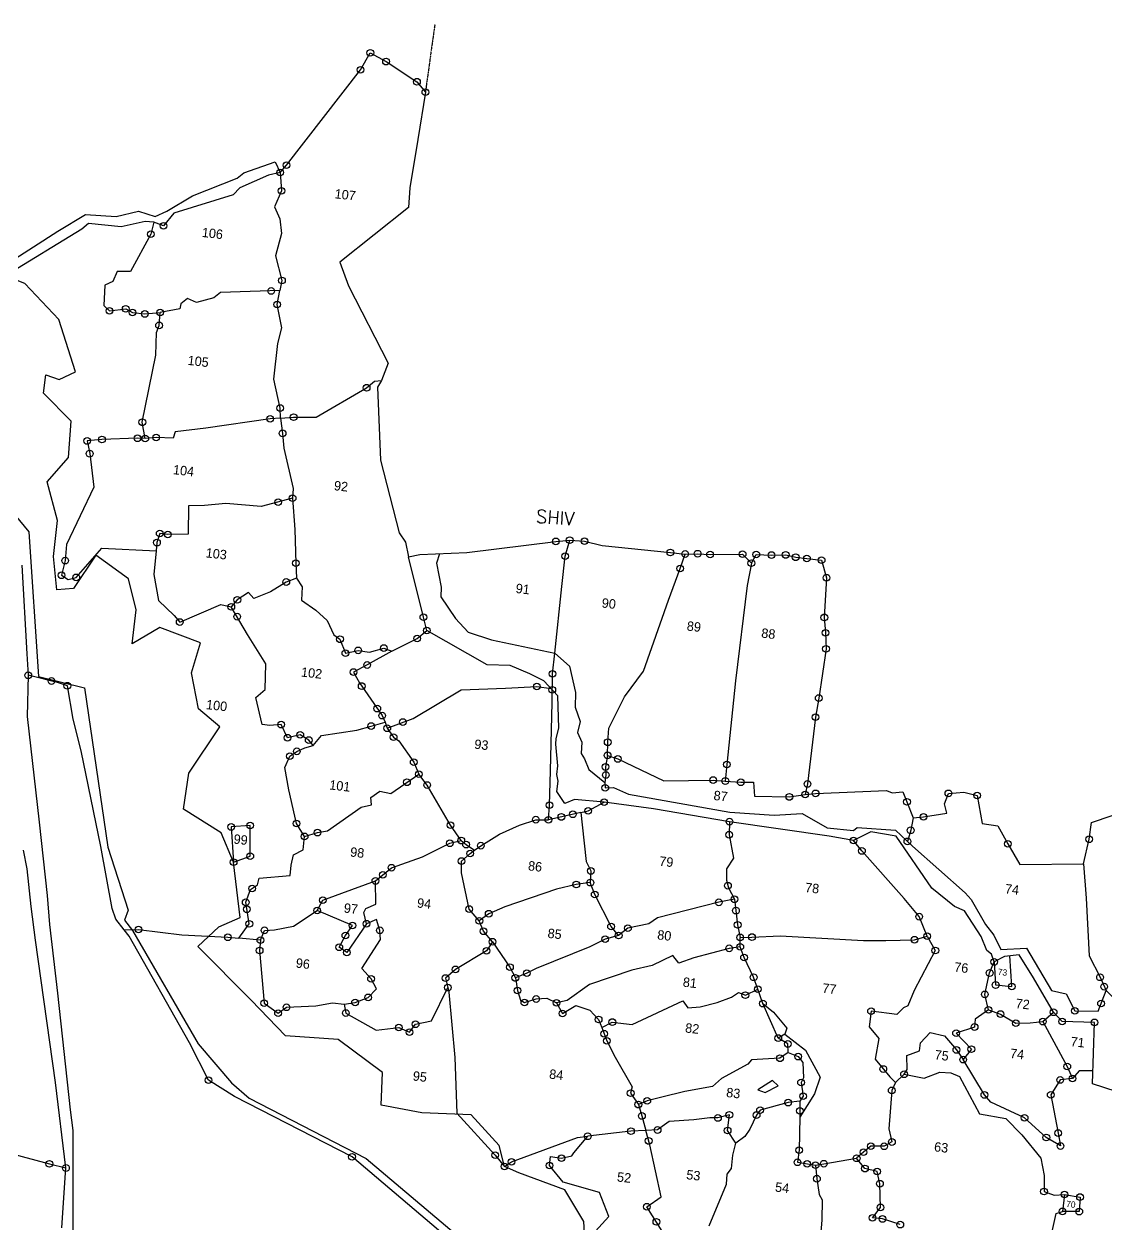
# Model space of a CAD drawing. Header units: feet. Extents: x 335577 to 339771, y 1780397 to 1782921.
# Drawn here: x 336982 to 338009, y 1781782 to 1782921 of the extents above; entities that cross this region are included whole.
import ezdxf
from ezdxf.enums import TextEntityAlignment as Align

# ---------------------------------------------------------------- set-up
doc = ezdxf.new("R2010")
doc.units = ezdxf.units.FT
doc.header["$LTSCALE"] = 0.02
doc.header["$MEASUREMENT"] = 0
doc.linetypes.add('DIVIDE', pattern=[31.75, 12.7, -6.35, 0, -6.35, 0, -6.35])
doc.layers.get('0').update_dxf_attribs({"linetype": 'CONTINUOUS'})
for name, color, linetype in [('OFF', 1, 'CONTINUOUS'), ('POLY_HATCH', 12, 'CONTINUOUS'), ('POLY_PARCEL', 6, 'CONTINUOUS'), ('POLY_ROAD', 30, 'CONTINUOUS'), ('POLY_WATER', 4, 'CONTINUOUS'), ('TEXT_MAPOUT', 7, 'CONTINUOUS'), ('TEXT_PARCEL', 7, 'CONTINUOUS'), ('V_BOUND_LINE', 7, 'CONTINUOUS'), ('V_DIVIDE_LINE', 7, 'DIVIDE')]:
    doc.layers.add(name, color=color, linetype=linetype)
doc.styles.get("Standard").update_dxf_attribs({"font": 'simplex.shx'})
doc.styles.add('TEXT_MAP', font='', dxfattribs={"height": 0.25})
doc.styles.get('TEXT_MAP').set_extended_font_data('Kruti Dev 050')

msp = doc.modelspace()

# ---------------------------------------------------------------- linework, layer by layer
for centre in [(337310.8, 1782893.8), (337325.7, 1782885.4), (337301.5, 1782877.6), (337355.1, 1782866.3), (337363.1, 1782856.4), (337231.2, 1782787), (337225.2, 1782780.1), (337226.5, 1782762.7), (337114.4, 1782729.5), (337102.3, 1782721.6), (337226.9, 1782677.5), (337216.6, 1782667.6), (337063.1, 1782648.8), (337078.5, 1782650.7), (337085, 1782647.2), (337111.2, 1782647.1), (337222.3, 1782654.7), (337096.7, 1782645.8), (337110.2, 1782634.9), (337307.3, 1782575.7), (337225.2, 1782556.4), (337215.7, 1782546.1), (337238, 1782547.7), (337094.3, 1782542.9), (337227.5, 1782532.4), (337041.9, 1782525.2), (337056, 1782526.5), (337089.7, 1782527.7), (337097.1, 1782527.5), (337107.4, 1782528.4), (337044.3, 1782513.1), (337223.3, 1782467.1), (337237, 1782470.8), (337110.8, 1782437.3), (337118.5, 1782436.4), (337487, 1782429.8), (337500.1, 1782431), (337514.1, 1782430), (337108.2, 1782428.6), (337595.7, 1782419.3), (337021.1, 1782411.5), (337240, 1782409.1), (337495.8, 1782415.8), (337609.7, 1782417.8), (337621.6, 1782418.1), (337633.4, 1782417.3), (337664.3, 1782417.6), (337672.6, 1782409.1), (337677.3, 1782417.3), (337691.7, 1782416.8), (337705.2, 1782416.9), (337714.7, 1782414.7), (337725.4, 1782413.5), (337739.3, 1782412), (337017.5, 1782397.6), (337031.6, 1782395.6), (337605, 1782404), (337231, 1782391.2), (337743.9, 1782395.3), (337184.5, 1782374.3), (337178.8, 1782367.6), (337129.8, 1782353.2), (337184.3, 1782358.3), (337361.2, 1782357.8), (337741.9, 1782357.6), (337364.4, 1782345.1), (337743, 1782342.9), (337282, 1782336.8), (337323.6, 1782328.5), (337355.3, 1782337.6), (337743.5, 1782327.7), (337287.1, 1782323.6), (337299.3, 1782326.3), (337294.8, 1782305.7), (337307.8, 1782312.4), (336986, 1782302.6), (337008.1, 1782297.2), (337483.8, 1782304), (337023.1, 1782292.7), (337302.6, 1782292.4), (337468.9, 1782291.9), (337483.6, 1782288.8), (337317.4, 1782271), (337736.6, 1782281), (337322.1, 1782264.3), (337733.5, 1782262.9), (337226.1, 1782255.8), (337311.6, 1782254.4), (337326.9, 1782252.3), (337341.7, 1782258.2), (337232.1, 1782243.3), (337244.3, 1782246.1), (337252.3, 1782241.1), (337332.9, 1782243.8), (337536.2, 1782239), (337234.4, 1782225.8), (337241, 1782230.4), (337536.1, 1782226.6), (337352, 1782220.1), (337534.1, 1782215.6), (337545.8, 1782223.2), (337649.3, 1782217.9), (337356.8, 1782208.7), (337534.4, 1782207.9), (337636.4, 1782203.1), (337647.9, 1782202.2), (337345.6, 1782201), (337364.7, 1782198.4), (337533.9, 1782195.8), (337662.5, 1782201), (337725.9, 1782199.4), (337733.6, 1782190.5), (337859.7, 1782190.5), (337480.9, 1782179.2), (337532.8, 1782182.1), (337708.7, 1782187.1), (337723.7, 1782189.4), (337820.4, 1782182.4), (337887.1, 1782188.5), (337492.2, 1782168.1), (337503.1, 1782170.6), (337517.6, 1782173.9), (337836.1, 1782168.2), (337178.6, 1782158.6), (337196.7, 1782159.9), (337240.7, 1782161.9), (337387, 1782160.3), (337467.9, 1782165.5), (337479.9, 1782165.3), (337651.9, 1782163.6), (337248.4, 1782149.6), (337260.6, 1782153.2), (337397.2, 1782145.6), (337651.6, 1782151.2), (337769.6, 1782145.7), (337820.8, 1782144.9), (337823.9, 1782155.4), (337993.4, 1782146.9), (337386.3, 1782143.1), (337401.7, 1782141.8), (337405.6, 1782133.4), (337415.7, 1782140.8), (337777.6, 1782135.8), (337916.1, 1782142.5), (337181, 1782125.2), (337196.8, 1782130.8), (337397.4, 1782126.2), (337322.7, 1782113.1), (337330.9, 1782119.9), (337520.2, 1782116.8), (337198.6, 1782100.2), (337315.6, 1782107.3), (337506.4, 1782104), (337519.7, 1782105.7), (337650.4, 1782102.8), (337265.7, 1782089.1), (337523.9, 1782094.4), (337656.6, 1782089.9), (337192.5, 1782087), (337193.6, 1782080.4), (337260.3, 1782079.3), (337404.7, 1782080.6), (337641.8, 1782087), (337658, 1782079.1), (337195.9, 1782066.6), (337293.8, 1782065), (337307.1, 1782066.7), (337414.3, 1782069.5), (337423.2, 1782076.2), (337659.6, 1782065.6), (337832, 1782073.4), (337090.6, 1782061.2), (337175.5, 1782053.8), (337210.3, 1782060.4), (337287.1, 1782055.5), (337319.9, 1782060.4), (337418.2, 1782059.5), (337539.4, 1782064), (337546.6, 1782055.5), (337555.4, 1782062.4), (337662, 1782053.7), (337673.2, 1782054), (337839.6, 1782054.8), (337206.4, 1782051), (337281.3, 1782044.3), (337426.8, 1782049.6), (337533.8, 1782052), (337651.5, 1782043.3), (337662.1, 1782044.8), (337827.5, 1782051.5), (337205.7, 1782041.3), (337288.5, 1782039.4), (337421.1, 1782040.9), (337665.7, 1782034.6), (337847.3, 1782041.2), (337391.7, 1782023.3), (337443.4, 1782025.4), (337459.4, 1782019.7), (337898.9, 1782019.9), (337903.1, 1782030.4), (337311.5, 1782014.4), (337382.3, 1782015.1), (337448.5, 1782015.2), (337674.8, 1782015.8), (337904.6, 1782008.5), (338003.7, 1782015.8), (337308.7, 1781996.7), (337384.4, 1782006), (337450.6, 1782003.3), (337666.9, 1781998.9), (337678.7, 1782004.6), (337894.3, 1781999.6), (337919.9, 1782007.1), (338007.7, 1782006.9), (337210, 1781991.3), (337231.2, 1781987.3), (337296.3, 1781991.9), (337457.1, 1781991.8), (337468.3, 1781995.2), (337487.6, 1781991.5), (337683.6, 1781990.8), (338004.7, 1781990.9), (337223.2, 1781981.7), (337287.5, 1781981.9), (337493.4, 1781981.4), (337527.6, 1781975.7), (337786.3, 1781983.6), (337897.7, 1781984.9), (337909.2, 1781980.9), (337949.4, 1781973.7), (337959.6, 1781982.6), (337967.7, 1781973.8), (337979.7, 1781984), (337337.9, 1781968.1), (337348, 1781963.7), (337353.8, 1781971.2), (337540.6, 1781973.3), (337867, 1781962.8), (337884.6, 1781968.6), (337923.7, 1781972.3), (337998.4, 1781973), (337532.8, 1781962.2), (337535.4, 1781955.5), (337698.2, 1781958.1), (337707.2, 1781952.5), (337717.1, 1781940.5), (337867.3, 1781946.8), (337881.5, 1781947.6), (337699.8, 1781938.9), (337797.9, 1781928.7), (337873.7, 1781937.6), (337972.6, 1781931.1), (337157.1, 1781918.1), (337817.6, 1781923.7), (337965.8, 1781918.3), (337977.5, 1781919.7), (337558, 1781905.8), (337719.8, 1781915.9), (337805.9, 1781908.4), (337565.3, 1781894.9), (337573.8, 1781898.5), (337707.6, 1781896.8), (337721.8, 1781902.9), (337893.9, 1781904.1), (337956.9, 1781904.2), (337568.7, 1781884.1), (337651.7, 1781885.2), (337677.6, 1781885), (337680.9, 1781889.7), (337718.7, 1781889), (337640.9, 1781882.2), (337932.1, 1781882.4), (337517.2, 1781864.8), (337558.3, 1781869.7), (337575.1, 1781860.4), (337583.6, 1781870.8), (337650.1, 1781870.3), (337952.7, 1781863.7), (337964, 1781867.9), (337718, 1781851.6), (337779.1, 1781849.7), (337786, 1781855.5), (337798.7, 1781855.3), (337806.1, 1781859.4), (337966.1, 1781855.6), (337006, 1781838.7), (337293.4, 1781845.3), (337429.4, 1781846.9), (337444.9, 1781840.5), (337480.9, 1781837.1), (337492.3, 1781844), (337716.4, 1781840.1), (337725.6, 1781838.7), (337733.6, 1781837.4), (337741.5, 1781838.8), (337772.6, 1781843.9), (337021.8, 1781834.7), (337438.2, 1781836.2), (337780.5, 1781834.1), (337792.1, 1781831.3), (337734.9, 1781824.5), (337794.7, 1781819.8), (337950.5, 1781812.4), (337969.9, 1781809.5), (337984.7, 1781807.1), (337573.4, 1781797.9), (337795.3, 1781797.3), (337968.1, 1781793.5), (337984, 1781793.3), (337582.4, 1781783.5), (337787.6, 1781787.3), (337797.2, 1781786.3), (337814, 1781780.9)]:
    msp.add_circle(centre, 3.18)
at = {"layer": 'OFF'}
msp.add_line((337220.5, 1782790.3), (337225.2, 1782780.1), dxfattribs=at)
at = {"layer": 'POLY_HATCH'}
for p, q in [((336982.6, 1782674.8), (336964.4, 1782682.1)), ((337015.1, 1782640.6), (336982.6, 1782674.8)), ((337031, 1782590.7), (337015.1, 1782640.6)), ((337000.6, 1782570.4), (337002.6, 1782588)), ((337002.6, 1782588), (337015.4, 1782583.6)), ((337015.4, 1782583.6), (337031, 1782590.7)), ((337026.6, 1782543.8), (337000.6, 1782570.4)), ((337024.2, 1782509.3), (337026.6, 1782543.8)), ((337003.9, 1782486.4), (337024.2, 1782509.3)), ((337013.9, 1782449.7), (337003.9, 1782486.4)), ((336964.5, 1782465.9), (336986.4, 1782438.9)), ((337010, 1782415.4), (337013.9, 1782449.7)), ((336986.4, 1782438.9), (336995.6, 1782301.5)), ((337013.2, 1782383.9), (337010, 1782415.4)), ((337050, 1782416.6), (337028.9, 1782385.1)), ((337081.3, 1782394.3), (337050, 1782416.6)), ((337088.4, 1782364.7), (337081.3, 1782394.3)), ((337028.9, 1782385.1), (337013.2, 1782383.9)), ((337084.8, 1782332.5), (337088.4, 1782364.7)), ((337111, 1782348.1), (337084.8, 1782332.5)), ((337149.4, 1782333.4), (337111, 1782348.1)), ((337141, 1782304.8), (337149.4, 1782333.4)), ((336995.6, 1782301.5), (337039.4, 1782290.8)), ((337147.6, 1782270.7), (337141, 1782304.8)), ((337039.4, 1782290.8), (337061.6, 1782139.3)), ((337167.9, 1782253.7), (337147.6, 1782270.7)), ((337138.6, 1782209.8), (337167.9, 1782253.7)), ((337133.3, 1782175.6), (337138.6, 1782209.8)), ((337169.3, 1782153.1), (337133.3, 1782175.6)), ((337181, 1782125.2), (337169.3, 1782153.1)), ((337061.6, 1782139.3), (337080.8, 1782079.5)), ((337187.2, 1782072.6), (337181, 1782125.2)), ((337080.8, 1782079.5), (337077.4, 1782070.1)), ((337077.4, 1782070.1), (337085.1, 1782060.1)), ((337166.9, 1782063.8), (337187.2, 1782072.6)), ((337085.1, 1782060.1), (337147.4, 1781952.5)), ((337147.1, 1782045.2), (337166.9, 1782063.8)), ((337197.7, 1781994), (337147.1, 1782045.2)), ((337230.2, 1781960.1), (337197.7, 1781994)), ((337280.3, 1781956.7), (337230.2, 1781960.1)), ((337322.5, 1781925.4), (337280.3, 1781956.7)), ((337147.4, 1781952.5), (337178.9, 1781915.6)), ((337321.2, 1781894.4), (337322.5, 1781925.4)), ((337178.9, 1781915.6), (337195.6, 1781901.1)), ((337195.6, 1781901.1), (337307, 1781843.8)), ((337359.7, 1781887.1), (337321.2, 1781894.4)), ((337406.4, 1781885.3), (337359.7, 1781887.1)), ((337433.1, 1781856.2), (337406.4, 1781885.3)), ((337438.2, 1781836.2), (337433.1, 1781856.2)), ((337307, 1781843.8), (337430.3, 1781739.5)), ((337451.9, 1781830.1), (337438.2, 1781836.2)), ((337495.4, 1781814.1), (337451.9, 1781830.1)), ((337513.5, 1781784), (337495.4, 1781814.1)), ((337515.7, 1781743.7), (337513.5, 1781784))]:
    msp.add_line(p, q, dxfattribs=at)
at = {"layer": 'POLY_PARCEL'}
for p, q in [((337225.2, 1782780.1), (337226.5, 1782762.7)), ((337226.5, 1782762.7), (337219.9, 1782747.5)), ((337219.9, 1782747.5), (337224.8, 1782736)), ((337105.1, 1782732.8), (337102.3, 1782721.6)), ((337224.8, 1782736), (337226.5, 1782722.3)), ((337102.3, 1782721.6), (337083.2, 1782686.2)), ((337226.5, 1782722.3), (337220.9, 1782701)), ((337220.9, 1782701), (337226.9, 1782677.5)), ((337070.5, 1782686), (337066.2, 1782676.6)), ((337083.2, 1782686.2), (337070.5, 1782686)), ((337058.8, 1782673), (337057.9, 1782653.8)), ((337066.2, 1782676.6), (337058.8, 1782673)), ((337226.9, 1782677.5), (337224.8, 1782668)), ((337162.2, 1782661), (337145.8, 1782656.7)), ((337168.5, 1782666.1), (337162.2, 1782661)), ((337162.2, 1782661), (337162.2, 1782661)), ((337224.8, 1782668), (337168.5, 1782666.1)), ((337222.3, 1782654.7), (337224.8, 1782668)), ((337224.8, 1782668), (337224.8, 1782668)), ((337057.9, 1782653.8), (337063.1, 1782648.8)), ((337063.1, 1782648.8), (337078.5, 1782650.7)), ((337078.5, 1782650.7), (337085, 1782647.2)), ((337130, 1782650.7), (337111.2, 1782647.1)), ((337130.9, 1782655.5), (337130, 1782650.7)), ((337137.2, 1782660.5), (337130.9, 1782655.5)), ((337145.8, 1782656.7), (337137.2, 1782660.5)), ((337226.8, 1782632.5), (337222.3, 1782654.7)), ((337085, 1782647.2), (337096.7, 1782645.8)), ((337096.7, 1782645.8), (337111.2, 1782647.1)), ((337110.2, 1782634.9), (337111.2, 1782647.1)), ((337107.1, 1782606.7), (337107.9, 1782628.3)), ((337107.9, 1782628.3), (337110.2, 1782634.9)), ((337223.1, 1782617.8), (337226.8, 1782632.5)), ((337219.3, 1782583.7), (337223.1, 1782617.8)), ((337094.3, 1782542.9), (337107.1, 1782606.7)), ((337225.2, 1782556.4), (337219.3, 1782583.7)), ((337307.3, 1782575.7), (337314.9, 1782581.8)), ((337314.9, 1782581.8), (337321.3, 1782582.5)), ((337259.3, 1782547.8), (337307.3, 1782575.7)), ((337225.5, 1782546.8), (337215.7, 1782546.1)), ((337225.5, 1782546.8), (337225.2, 1782556.4)), ((337225.5, 1782546.8), (337238, 1782547.7)), ((337225.5, 1782546.8), (337227.5, 1782532.4)), ((337238, 1782547.7), (337259.3, 1782547.8)), ((337097.1, 1782527.5), (337094.3, 1782542.9)), ((337154.6, 1782537.4), (337125.6, 1782533.7)), ((337215.7, 1782546.1), (337154.6, 1782537.4)), ((337056, 1782526.5), (337041.9, 1782525.2)), ((337041.9, 1782525.2), (337044.3, 1782513.1)), ((337089.7, 1782527.7), (337056, 1782526.5)), ((337097.1, 1782527.5), (337089.7, 1782527.7)), ((337107.4, 1782528.4), (337097.1, 1782527.5)), ((337123.7, 1782527.8), (337107.4, 1782528.4)), ((337125.6, 1782533.7), (337123.7, 1782527.8)), ((337227.5, 1782532.4), (337228.8, 1782518.4)), ((337044.3, 1782513.1), (337048.1, 1782481.2)), ((337228.8, 1782518.4), (337237.6, 1782480.1)), ((337048.1, 1782481.2), (337022.4, 1782426.9)), ((337237.6, 1782480.1), (337237, 1782470.8)), ((337237, 1782470.8), (337207.3, 1782462.9)), ((337237, 1782470.8), (337239, 1782441.1)), ((337138.3, 1782463.6), (337137.7, 1782436.7)), ((337153.4, 1782464), (337138.3, 1782463.6)), ((337173.7, 1782465.8), (337153.4, 1782464)), ((337207.3, 1782462.9), (337173.7, 1782465.8)), ((337110.8, 1782437.3), (337108.2, 1782428.6)), ((337118.5, 1782436.4), (337110.8, 1782437.3)), ((337137.7, 1782436.7), (337118.5, 1782436.4)), ((337239, 1782441.1), (337240, 1782409.1)), ((337022.4, 1782426.9), (337021.1, 1782411.5)), ((337031.6, 1782395.6), (337056, 1782423.5)), ((337056, 1782423.5), (337107.4, 1782420.7)), ((337108.2, 1782428.6), (337107.4, 1782420.7)), ((337495.8, 1782415.8), (337500.1, 1782431)), ((337021.1, 1782411.5), (337017.5, 1782397.6)), ((337107.4, 1782420.7), (337105.2, 1782398.3)), ((337492.6, 1782387), (337495.8, 1782415.8)), ((337605, 1782404), (337609.7, 1782417.8)), ((337240, 1782409.1), (337240.8, 1782395)), ((337593.9, 1782373.9), (337605, 1782404)), ((337672.6, 1782409.1), (337668.6, 1782388)), ((337017.5, 1782397.6), (337024, 1782393.6)), ((337024, 1782393.6), (337031.6, 1782395.6)), ((337105.2, 1782398.3), (337109.8, 1782373.6)), ((337231, 1782391.2), (337216, 1782381.8)), ((337240.8, 1782395), (337231, 1782391.2)), ((337240.8, 1782395), (337246, 1782386.7)), ((337668.6, 1782388), (337657.7, 1782297.3)), ((337195.1, 1782381.3), (337184.5, 1782374.3)), ((337200.2, 1782375.4), (337195.1, 1782381.3)), ((337216, 1782381.8), (337200.2, 1782375.4)), ((337246, 1782386.7), (337245.4, 1782374.1)), ((337486.1, 1782323.7), (337492.6, 1782387)), ((337109.8, 1782373.6), (337124.6, 1782359.3)), ((337129.8, 1782353.2), (337168.8, 1782369.7)), ((337168.8, 1782369.7), (337178.8, 1782367.6)), ((337184.5, 1782374.3), (337178.8, 1782367.6)), ((337194.3, 1782341.3), (337178.8, 1782367.6)), ((337245.4, 1782374.1), (337259.1, 1782364.4)), ((337259.1, 1782364.4), (337269.7, 1782354.5)), ((337570.1, 1782306.6), (337593.9, 1782373.9)), ((337124.6, 1782359.3), (337129.8, 1782353.2)), ((337269.7, 1782354.5), (337276, 1782341.1)), ((337355.3, 1782337.6), (337364.4, 1782345.1)), ((337211.7, 1782313.4), (337194.3, 1782341.3)), ((337276, 1782341.1), (337282, 1782336.8)), ((337282, 1782336.8), (337287.1, 1782323.6)), ((337331.1, 1782325.6), (337355.3, 1782337.6)), ((337287.1, 1782323.6), (337299.3, 1782326.3)), ((337299.3, 1782326.3), (337310.1, 1782324.7)), ((337331.1, 1782325.6), (337307.8, 1782312.4)), ((337310.1, 1782324.7), (337323.6, 1782328.5)), ((337323.6, 1782328.5), (337331.1, 1782325.6)), ((337483.8, 1782304), (337486.1, 1782323.7)), ((337211, 1782289), (337211.7, 1782313.4)), ((337307.8, 1782312.4), (337294.8, 1782305.7)), ((337014.8, 1782295.6), (336986, 1782302.6)), ((337294.8, 1782305.7), (337300.6, 1782295.3)), ((337483.5, 1782276.9), (337483.8, 1782304)), ((337552.2, 1782282.1), (337570.1, 1782306.6)), ((337657.7, 1782297.3), (337649.3, 1782217.9)), ((337023.1, 1782292.7), (337014.8, 1782295.6)), ((337028.5, 1782261), (337023.1, 1782292.7)), ((337202, 1782281.4), (337211, 1782289)), ((337300.6, 1782295.3), (337322.1, 1782264.3)), ((337351.4, 1782261.6), (337397, 1782288.8)), ((337397, 1782288.8), (337439.3, 1782290.3)), ((337439.3, 1782290.3), (337468.9, 1782291.9)), ((337468.9, 1782291.9), (337482.4, 1782290.1)), ((337208.1, 1782255.8), (337202, 1782281.4)), ((337481.8, 1782212), (337483.5, 1782276.9)), ((337537.3, 1782252.4), (337552.2, 1782282.1)), ((337322.1, 1782264.3), (337324.8, 1782258.1)), ((337036.2, 1782230.9), (337028.5, 1782261)), ((337215.4, 1782255), (337208.1, 1782255.8)), ((337226.1, 1782255.8), (337215.4, 1782255)), ((337232.1, 1782243.3), (337226.1, 1782255.8)), ((337264.4, 1782245.4), (337298.1, 1782250.6)), ((337298.1, 1782250.6), (337311.6, 1782254.4)), ((337311.6, 1782254.4), (337324.8, 1782258.1)), ((337324.8, 1782258.1), (337324.8, 1782258.1)), ((337324.8, 1782258.1), (337326.9, 1782252.3)), ((337326.9, 1782252.3), (337351.4, 1782261.6)), ((337326.9, 1782252.3), (337326.9, 1782252.3)), ((337326.9, 1782252.3), (337332.9, 1782243.8)), ((337536.2, 1782239), (337537.3, 1782252.4)), ((337244.3, 1782246.1), (337232.1, 1782243.3)), ((337252.3, 1782241.1), (337244.3, 1782246.1)), ((337256.4, 1782236), (337252.3, 1782241.1)), ((337256.4, 1782236), (337264.4, 1782245.4)), ((337332.9, 1782243.8), (337337.9, 1782240.5)), ((337337.9, 1782240.5), (337352, 1782220.1)), ((337536.1, 1782226.6), (337536.2, 1782239)), ((337054.8, 1782140), (337036.2, 1782230.9)), ((337234.4, 1782225.8), (337241, 1782230.4)), ((337241, 1782230.4), (337248.7, 1782233.6)), ((337248.7, 1782233.6), (337256.4, 1782236)), ((337229.5, 1782215.1), (337234.4, 1782225.8)), ((337352, 1782220.1), (337356.8, 1782208.7)), ((337536.1, 1782226.6), (337534.1, 1782215.6)), ((337536.1, 1782226.6), (337545.8, 1782223.2)), ((337545.8, 1782223.2), (337589.5, 1782202.5)), ((337649.3, 1782217.9), (337647.9, 1782202.2)), ((337233.3, 1782193.8), (337229.5, 1782215.1)), ((337330.2, 1782190.4), (337356.8, 1782208.7)), ((337364.7, 1782198.4), (337356.8, 1782208.7)), ((337480.9, 1782179.2), (337481.8, 1782212)), ((337534.4, 1782207.9), (337533.5, 1782200.7)), ((337534.1, 1782215.6), (337534.4, 1782207.9)), ((337240.7, 1782161.9), (337233.3, 1782193.8)), ((337387, 1782160.3), (337364.7, 1782198.4)), ((337589.5, 1782202.5), (337636.4, 1782203.1)), ((337636.4, 1782203.1), (337647.9, 1782202.2)), ((337647.9, 1782202.2), (337662.5, 1782201)), ((337662.5, 1782201), (337674.5, 1782201.2)), ((337674.5, 1782201.2), (337675.5, 1782187.7)), ((337311.4, 1782186.7), (337319.9, 1782192.7)), ((337311.9, 1782179.7), (337311.4, 1782186.7)), ((337319.9, 1782192.7), (337330.2, 1782190.4)), ((337517.6, 1782173.9), (337532.8, 1782182.1)), ((337675.5, 1782187.7), (337708.7, 1782187.1)), ((337708.7, 1782187.1), (337723.7, 1782189.4)), ((337270.2, 1782155), (337302.2, 1782177.5)), ((337302.2, 1782177.5), (337311.9, 1782179.7)), ((337479.9, 1782165.3), (337480.9, 1782179.2)), ((337510.8, 1782172.4), (337479.9, 1782165.3)), ((337510.8, 1782172.4), (337517.6, 1782173.9)), ((337510.8, 1782172.4), (337511.9, 1782160.6)), ((337196.7, 1782159.9), (337178.6, 1782158.6)), ((337196.8, 1782130.8), (337196.7, 1782159.9)), ((337248.4, 1782149.6), (337240.7, 1782161.9)), ((337397.2, 1782145.6), (337387, 1782160.3)), ((337433.5, 1782151.6), (337452.3, 1782160.3)), ((337452.3, 1782160.3), (337467.9, 1782165.5)), ((337467.9, 1782165.5), (337479.9, 1782165.3)), ((337511.9, 1782160.6), (337515.7, 1782125.8)), ((337651.9, 1782163.6), (337651.6, 1782151.2)), ((337826.3, 1782167.1), (337823.9, 1782155.4)), ((337178.6, 1782158.6), (337181, 1782125.2)), ((337246.9, 1782136.7), (337248.4, 1782149.6)), ((337248.4, 1782149.6), (337260.6, 1782153.2)), ((337260.6, 1782153.2), (337270.2, 1782155)), ((337415.7, 1782140.8), (337433.5, 1782151.6)), ((337651.6, 1782151.2), (337655.6, 1782129.1)), ((337823.9, 1782155.4), (337820.8, 1782144.9)), ((337065.8, 1782081.2), (337054.8, 1782140)), ((337237.8, 1782132), (337246.9, 1782136.7)), ((337360.3, 1782130.1), (337386.3, 1782143.1)), ((337386.3, 1782143.1), (337397.2, 1782145.6)), ((337397.2, 1782145.6), (337401.7, 1782141.8)), ((337401.7, 1782141.8), (337409.7, 1782136.5)), ((337405.6, 1782133.4), (337409.7, 1782136.5)), ((337409.7, 1782136.5), (337415.7, 1782140.8)), ((337777.6, 1782135.8), (337769.6, 1782145.7)), ((337181, 1782125.2), (337196.8, 1782130.8)), ((337235.5, 1782122.4), (337237.8, 1782132)), ((337330.9, 1782119.9), (337360.3, 1782130.1)), ((337397.3, 1782115), (337397.4, 1782126.2)), ((337397.4, 1782126.2), (337405.6, 1782133.4)), ((337515.7, 1782125.8), (337520.2, 1782116.8)), ((337655.6, 1782129.1), (337649.1, 1782118.8)), ((337817.6, 1782090.5), (337777.6, 1782135.8)), ((337234.6, 1782112.6), (337235.5, 1782122.4)), ((337315.6, 1782107.3), (337330.9, 1782119.9)), ((337404.7, 1782080.6), (337397.3, 1782115)), ((337520.2, 1782116.8), (337519.7, 1782105.7)), ((337649.1, 1782118.8), (337649.1, 1782108.2)), ((337988.1, 1782123.7), (337990.4, 1782091.1)), ((337197.1, 1782099.2), (337203.8, 1782103.7)), ((337203.8, 1782103.7), (337205.3, 1782110.1)), ((337205.3, 1782110.1), (337234.6, 1782112.6)), ((337283.7, 1782095.7), (337315.6, 1782107.3)), ((337316, 1782085.2), (337315.6, 1782107.3)), ((337506.4, 1782104), (337487.7, 1782099.6)), ((337519.7, 1782105.7), (337506.4, 1782104)), ((337523.9, 1782094.4), (337519.7, 1782105.7)), ((337649.1, 1782108.2), (337650.9, 1782100.7)), ((337192.5, 1782087), (337197.1, 1782099.2)), ((337265.7, 1782089.1), (337283.7, 1782095.7)), ((337487.7, 1782099.6), (337438.6, 1782082.6)), ((337539.4, 1782064), (337523.9, 1782094.4)), ((337650.9, 1782100.7), (337656.6, 1782089.9)), ((337990.4, 1782091.1), (337993.5, 1782036.3)), ((337069.2, 1782071), (337065.8, 1782081.2)), ((337195.9, 1782066.6), (337192.5, 1782087)), ((337260.3, 1782079.3), (337265.7, 1782089.1)), ((337304.5, 1782077.5), (337306.6, 1782081.3)), ((337306.6, 1782081.3), (337316, 1782085.2)), ((337414.3, 1782069.5), (337404.7, 1782080.6)), ((337438.6, 1782082.6), (337423.2, 1782076.2)), ((337641.8, 1782087), (337583.5, 1782072.2)), ((337656.6, 1782089.9), (337641.8, 1782087)), ((337656.6, 1782089.9), (337658, 1782079.1)), ((337832, 1782073.4), (337817.6, 1782090.5)), ((337077, 1782061), (337069.2, 1782071)), ((337237.7, 1782064.3), (337260.3, 1782079.3)), ((337293.8, 1782065), (337260.3, 1782079.3)), ((337307.1, 1782066.7), (337304.5, 1782077.5)), ((337316.6, 1782070.6), (337307.1, 1782066.7)), ((337319.9, 1782060.4), (337316.6, 1782070.6)), ((337423.2, 1782076.2), (337414.3, 1782069.5)), ((337418.2, 1782059.5), (337414.3, 1782069.5)), ((337583.5, 1782072.2), (337575.2, 1782066.6)), ((337658, 1782079.1), (337659.6, 1782065.6)), ((337839.6, 1782054.8), (337832, 1782073.4)), ((337077, 1782061), (337090.6, 1782061.2)), ((337081.7, 1782054.9), (337077, 1782061)), ((337090.6, 1782061.2), (337131.8, 1782056.2)), ((337185.8, 1782052.9), (337195.9, 1782066.6)), ((337206.4, 1782051), (337210.3, 1782060.4)), ((337210.3, 1782060.4), (337219.8, 1782060.9)), ((337219.8, 1782060.9), (337237.7, 1782064.3)), ((337287.1, 1782055.5), (337293.8, 1782065)), ((337307.1, 1782066.7), (337288.5, 1782039.4)), ((337320.6, 1782051.8), (337319.9, 1782060.4)), ((337426.8, 1782049.6), (337418.2, 1782059.5)), ((337546.6, 1782055.5), (337539.4, 1782064)), ((337555.4, 1782062.4), (337546.6, 1782055.5)), ((337575.2, 1782066.6), (337555.4, 1782062.4)), ((337659.6, 1782065.6), (337662, 1782053.7)), ((337139.2, 1781953.5), (337081.7, 1782054.9)), ((337131.8, 1782056.2), (337175.5, 1782053.8)), ((337175.5, 1782053.8), (337185.8, 1782052.9)), ((337206.4, 1782051), (337185.8, 1782052.9)), ((337206.4, 1782051), (337205.7, 1782041.3)), ((337281.3, 1782044.3), (337287.1, 1782055.5)), ((337302.8, 1782024.3), (337320.6, 1782051.8)), ((337426.8, 1782049.6), (337421.1, 1782040.9)), ((337426.8, 1782049.6), (337443.4, 1782025.4)), ((337533.8, 1782052), (337519.1, 1782044.8)), ((337546.6, 1782055.5), (337533.8, 1782052)), ((337662, 1782053.7), (337673.2, 1782054)), ((337662.1, 1782044.8), (337662, 1782053.7)), ((337673.2, 1782054), (337700, 1782055.2)), ((337700, 1782055.2), (337779.2, 1782050.7)), ((337779.2, 1782050.7), (337800.4, 1782050.7)), ((337800.4, 1782050.7), (337827.5, 1782051.5)), ((337827.5, 1782051.5), (337839.6, 1782054.8)), ((337839.6, 1782054.8), (337847.3, 1782041.2)), ((337205.7, 1782041.3), (337210, 1781991.3)), ((337288.5, 1782039.4), (337281.3, 1782044.3)), ((337421.1, 1782040.9), (337391.7, 1782023.3)), ((337519.1, 1782044.8), (337468.4, 1782024.1)), ((337597.9, 1782036.4), (337578.3, 1782027)), ((337603.6, 1782029.2), (337597.9, 1782036.4)), ((337618, 1782034.2), (337603.6, 1782029.2)), ((337651.5, 1782043.3), (337618, 1782034.2)), ((337662.1, 1782044.8), (337651.5, 1782043.3)), ((337665.7, 1782034.6), (337662.1, 1782044.8)), ((337674.8, 1782015.8), (337665.7, 1782034.6)), ((337847.3, 1782041.2), (337827.2, 1782003.2)), ((337919.9, 1782007.1), (337918, 1782036.1)), ((337993.5, 1782036.3), (338003.7, 1782015.8)), ((337311.5, 1782014.4), (337302.8, 1782024.3)), ((337391.7, 1782023.3), (337382.3, 1782015.1)), ((337443.4, 1782025.4), (337448.5, 1782015.2)), ((337468.4, 1782024.1), (337459.4, 1782019.7)), ((337559.2, 1782022.5), (337519, 1782008.9)), ((337578.3, 1782027), (337559.2, 1782022.5)), ((337898.9, 1782019.9), (337903.1, 1782030.4)), ((337903.1, 1782030.4), (337904.6, 1782008.5)), ((337316.6, 1782004.8), (337311.5, 1782014.4)), ((337382.3, 1782015.1), (337384.4, 1782006)), ((337459.4, 1782019.7), (337448.5, 1782015.2)), ((337448.5, 1782015.2), (337450.6, 1782003.3)), ((337678.7, 1782004.6), (337674.8, 1782015.8)), ((337894.3, 1781999.6), (337898.9, 1782019.9)), ((338003.7, 1782015.8), (338009.4, 1782003.2)), ((337308.7, 1781996.7), (337316.6, 1782004.8)), ((337368.9, 1781974.5), (337384.4, 1782006)), ((337384.4, 1782006), (337385.4, 1782001.6)), ((337385.4, 1782001.6), (337390.9, 1781939.6)), ((337450.6, 1782003.3), (337453.5, 1781994.1)), ((337519, 1782008.9), (337497.6, 1781993.8)), ((337653.6, 1781996.9), (337660.3, 1782001.5)), ((337660.3, 1782001.5), (337666.9, 1781998.9)), ((337666.9, 1781998.9), (337678.7, 1782004.6)), ((337683.6, 1781990.8), (337678.7, 1782004.6)), ((337827.2, 1782003.2), (337821.3, 1781988.6)), ((337904.6, 1782008.5), (337919.9, 1782007.1)), ((337210, 1781991.3), (337223.2, 1781981.7)), ((337231.2, 1781987.3), (337259.2, 1781988.7)), ((337259.2, 1781988.7), (337275, 1781991.4)), ((337275, 1781991.4), (337285.9, 1781990.2)), ((337285.9, 1781990.2), (337296.3, 1781991.9)), ((337285.9, 1781990.2), (337287.5, 1781981.9)), ((337296.3, 1781991.9), (337308.7, 1781996.7)), ((337453.5, 1781994.1), (337457.1, 1781991.8)), ((337457.1, 1781991.8), (337468.3, 1781995.2)), ((337468.3, 1781995.2), (337478.5, 1781996)), ((337478.5, 1781996), (337487.6, 1781991.5)), ((337497.6, 1781993.8), (337487.6, 1781991.5)), ((337487.6, 1781991.5), (337493.4, 1781981.4)), ((337493.4, 1781981.4), (337505.9, 1781988.9)), ((337505.9, 1781988.9), (337519.3, 1781984.7)), ((337559.3, 1781970.9), (337607.6, 1781993.3)), ((337607.6, 1781993.3), (337612.2, 1781986.9)), ((337624.1, 1781987.7), (337640, 1781991.8)), ((337640, 1781991.8), (337653.6, 1781996.9)), ((337683.6, 1781990.8), (337693.6, 1781982.8)), ((337698.2, 1781958.1), (337683.6, 1781990.8)), ((337821.3, 1781988.6), (337817.2, 1781986.7)), ((337897.7, 1781984.9), (337894.3, 1781999.6)), ((337223.2, 1781981.7), (337231.2, 1781987.3)), ((337287.5, 1781981.9), (337316.3, 1781965.6)), ((337519.3, 1781984.7), (337527.6, 1781975.7)), ((337612.2, 1781986.9), (337624.1, 1781987.7)), ((337693.6, 1781982.8), (337706.2, 1781967.5)), ((337786.3, 1781983.6), (337784.6, 1781968.7)), ((337810.7, 1781980.5), (337786.3, 1781983.6)), ((337817.2, 1781986.7), (337810.7, 1781980.5)), ((337897.7, 1781984.9), (337885.1, 1781975.9)), ((337897.7, 1781984.9), (337909.2, 1781980.9)), ((337909.2, 1781980.9), (337923.7, 1781972.3)), ((337949.4, 1781973.7), (337959.6, 1781982.6)), ((337316.3, 1781965.6), (337337.9, 1781968.1)), ((337337.9, 1781968.1), (337348, 1781963.7)), ((337348, 1781963.7), (337353.8, 1781971.2)), ((337353.8, 1781971.2), (337368.9, 1781974.5)), ((337527.6, 1781975.7), (337530.6, 1781968.1)), ((337530.6, 1781968.1), (337540.6, 1781973.3)), ((337530.6, 1781968.1), (337535.4, 1781955.5)), ((337540.6, 1781973.3), (337559.3, 1781970.9)), ((337706.2, 1781967.5), (337704.4, 1781961.9)), ((337784.6, 1781968.7), (337793.8, 1781957.6)), ((337884.6, 1781968.6), (337867, 1781962.8)), ((337885.1, 1781975.9), (337884.6, 1781968.6)), ((337923.7, 1781972.3), (337937.3, 1781972.7)), ((337937.3, 1781972.7), (337949.4, 1781973.7)), ((337949.4, 1781973.7), (337972.6, 1781931.1)), ((337535.4, 1781955.5), (337543.2, 1781939.9)), ((337704.4, 1781961.9), (337698.2, 1781958.1)), ((337707.2, 1781952.5), (337698.2, 1781958.1)), ((337704.4, 1781961.9), (337724, 1781946.5)), ((337793.8, 1781957.6), (337790.1, 1781937.9)), ((337833.3, 1781953.7), (337842.5, 1781963.5)), ((337842.5, 1781963.5), (337856, 1781960.1)), ((337856, 1781960.1), (337867.3, 1781946.8)), ((337867, 1781962.8), (337881.5, 1781947.6)), ((337157.1, 1781918.1), (337139.2, 1781953.5)), ((337707.5, 1781944.3), (337699.8, 1781938.9)), ((337707.5, 1781944.3), (337707.2, 1781952.5)), ((337707.5, 1781944.3), (337717.1, 1781940.5)), ((337724, 1781946.5), (337738.1, 1781921)), ((337820.3, 1781941.6), (337832.4, 1781946.1)), ((337832.4, 1781946.1), (337833.3, 1781953.7)), ((337867.3, 1781946.8), (337873.7, 1781937.6)), ((337881.5, 1781947.6), (337873.7, 1781937.6)), ((337390.9, 1781939.6), (337392.8, 1781886.9)), ((337543.2, 1781939.9), (337559.4, 1781911.8)), ((337669.4, 1781933.4), (337644.3, 1781919.6)), ((337672.9, 1781937.3), (337669.4, 1781933.4)), ((337699.8, 1781938.9), (337672.9, 1781937.3)), ((337717.1, 1781940.5), (337721.5, 1781935)), ((337721.5, 1781935), (337722.2, 1781920.3)), ((337790.1, 1781937.9), (337804.1, 1781921.3)), ((337820.7, 1781928.1), (337820.3, 1781941.6)), ((337893.9, 1781904.1), (337873.7, 1781937.6)), ((337722.2, 1781920.3), (337719.8, 1781915.9)), ((337738.1, 1781921), (337732.5, 1781905.2)), ((337804.1, 1781921.3), (337809.4, 1781915.8)), ((337817.6, 1781923.7), (337809.4, 1781915.8)), ((337817.6, 1781923.7), (337820.7, 1781928.1)), ((337817.6, 1781923.7), (337836.6, 1781920.1)), ((337836.6, 1781920.1), (337851.5, 1781925.7)), ((337851.5, 1781925.7), (337861.9, 1781925)), ((337861.9, 1781925), (337870.4, 1781921.7)), ((337870.4, 1781921.7), (337889.3, 1781886)), ((337972.6, 1781931.1), (337977.5, 1781919.7)), ((337983.8, 1781927.1), (337977.5, 1781919.7)), ((337997.1, 1781927), (337983.8, 1781927.1)), ((337181.9, 1781902.6), (337157.1, 1781918.1)), ((337559.4, 1781911.8), (337558, 1781905.8)), ((337635.7, 1781912.1), (337609.6, 1781907.3)), ((337644.3, 1781919.6), (337635.7, 1781912.1)), ((337692.6, 1781917.9), (337678.9, 1781908.8)), ((337678.9, 1781908.8), (337685.8, 1781906.3)), ((337685.8, 1781906.3), (337698.1, 1781912.8)), ((337698.1, 1781912.8), (337692.6, 1781917.9)), ((337719.8, 1781915.9), (337721.8, 1781902.9)), ((337809.4, 1781915.8), (337805.9, 1781908.4)), ((337965.8, 1781918.3), (337956.9, 1781904.2)), ((337977.5, 1781919.7), (337965.8, 1781918.3)), ((337293.4, 1781845.3), (337181.9, 1781902.6)), ((337558, 1781905.8), (337565.3, 1781894.9)), ((337573.8, 1781898.5), (337565.3, 1781894.9)), ((337587.7, 1781902), (337573.8, 1781898.5)), ((337609.6, 1781907.3), (337587.7, 1781902)), ((337718.6, 1781898.3), (337707.6, 1781896.8)), ((337732.5, 1781905.2), (337718.6, 1781883.1)), ((337721.8, 1781902.9), (337718.6, 1781898.3)), ((337718.6, 1781898.3), (337718.7, 1781889)), ((337805.9, 1781908.4), (337803.2, 1781871.8)), ((337900.1, 1781897.2), (337893.9, 1781904.1)), ((337932.1, 1781882.4), (337900.1, 1781897.2)), ((337956.9, 1781904.2), (337964, 1781867.9)), ((337392.8, 1781886.9), (337429.4, 1781846.9)), ((337565.3, 1781894.9), (337568.7, 1781884.1)), ((337680.9, 1781889.7), (337677.6, 1781885)), ((337707.6, 1781896.8), (337680.9, 1781889.7)), ((337718.7, 1781889), (337718.6, 1781883.1)), ((337889.3, 1781886), (337914.1, 1781881.8)), ((337568.7, 1781884.1), (337572.4, 1781870.3)), ((337594.5, 1781878.8), (337583.6, 1781870.8)), ((337617.9, 1781880.5), (337594.5, 1781878.8)), ((337633.2, 1781882.2), (337617.9, 1781880.5)), ((337640.9, 1781882.2), (337633.2, 1781882.2)), ((337651.7, 1781885.2), (337640.9, 1781882.2)), ((337650.1, 1781870.3), (337651.7, 1781885.2)), ((337677.6, 1781885), (337671.1, 1781871.5)), ((337718.6, 1781883.1), (337718, 1781851.6)), ((337914.1, 1781881.8), (337929.4, 1781866.2)), ((337952.7, 1781863.7), (337932.1, 1781882.4)), ((337444.9, 1781840.5), (337507.5, 1781863.7)), ((337503.9, 1781849.1), (337517.2, 1781864.8)), ((337507.5, 1781863.7), (337517.2, 1781864.8)), ((337558.3, 1781869.7), (337517.2, 1781864.8)), ((337572.4, 1781870.3), (337558.3, 1781869.7)), ((337583.6, 1781870.8), (337572.4, 1781870.3)), ((337576.1, 1781856.6), (337572.4, 1781870.3)), ((337658, 1781858.2), (337650.1, 1781870.3)), ((337666.5, 1781864.6), (337658, 1781858.2)), ((337671.1, 1781871.5), (337666.5, 1781864.6)), ((337803.2, 1781871.8), (337806.1, 1781859.4)), ((337929.4, 1781866.2), (337947.4, 1781844.1)), ((337966.1, 1781855.6), (337952.7, 1781863.7)), ((337964, 1781867.9), (337966.1, 1781855.6)), ((337586.9, 1781807.3), (337576.1, 1781856.6)), ((337655.1, 1781846.9), (337658, 1781858.2)), ((337718, 1781851.6), (337716.4, 1781840.1)), ((337786, 1781855.5), (337779.1, 1781849.7)), ((337798.7, 1781855.3), (337786, 1781855.5)), ((337806.1, 1781859.4), (337798.7, 1781855.3)), ((336967.1, 1781849.2), (337006, 1781838.7)), ((337416.6, 1781741), (337293.4, 1781845.3)), ((337429.4, 1781846.9), (337438.2, 1781836.2)), ((337438.2, 1781836.2), (337444.9, 1781840.5)), ((337480.9, 1781837.1), (337482, 1781845.5)), ((337482, 1781845.5), (337492.3, 1781844)), ((337492.3, 1781844), (337502.3, 1781846.2)), ((337502.3, 1781846.2), (337503.9, 1781849.1)), ((337653.7, 1781834.3), (337655.1, 1781846.9)), ((337716.4, 1781840.1), (337733.6, 1781837.4)), ((337741.5, 1781838.8), (337772.6, 1781843.9)), ((337779.1, 1781849.7), (337772.6, 1781843.9)), ((337780.5, 1781834.1), (337772.6, 1781843.9)), ((337947.4, 1781844.1), (337950.6, 1781827.5)), ((337006, 1781838.7), (337021.8, 1781834.7)), ((337494, 1781821.1), (337480.9, 1781837.1)), ((337649, 1781819.5), (337649.7, 1781829)), ((337649.7, 1781829), (337653.7, 1781834.3)), ((337733.6, 1781837.4), (337741.5, 1781838.8)), ((337733.6, 1781837.4), (337734.9, 1781824.5)), ((337792.1, 1781831.3), (337780.5, 1781834.1)), ((337794.7, 1781819.8), (337792.1, 1781831.3)), ((337528.3, 1781811.3), (337494, 1781821.1)), ((337632.6, 1781779.9), (337649, 1781819.5)), ((337734.9, 1781824.5), (337737.1, 1781809.6)), ((337795.3, 1781797.3), (337794.7, 1781819.8)), ((337950.6, 1781827.5), (337950.5, 1781812.4)), ((337537.2, 1781788.5), (337528.3, 1781811.3)), ((337573.4, 1781797.9), (337586.9, 1781807.3)), ((337737.1, 1781809.6), (337740, 1781804.6)), ((337950.5, 1781812.4), (337960.2, 1781809)), ((337960.2, 1781809), (337969.9, 1781809.5)), ((337969.9, 1781809.5), (337968.1, 1781793.5)), ((337969.9, 1781809.5), (337984.7, 1781807.1)), ((337984.7, 1781807.1), (337984, 1781793.3)), ((337587.9, 1781774.7), (337573.4, 1781797.9)), ((337740, 1781804.6), (337739.4, 1781785)), ((337787.6, 1781787.3), (337795.3, 1781797.3)), ((337524.5, 1781774.7), (337537.2, 1781788.5)), ((337739.4, 1781785), (337734.6, 1781727.9)), ((337797.2, 1781786.3), (337787.6, 1781787.3)), ((337814, 1781780.9), (337797.2, 1781786.3)), ((337955.7, 1781762.9), (337962, 1781791.6)), ((337962, 1781791.6), (337968.1, 1781793.5)), ((337984, 1781793.3), (337968.1, 1781793.5))]:
    msp.add_line(p, q, dxfattribs=at)
at = {"layer": 'POLY_ROAD'}
for p, q in [((337214.1, 1782777.6), (337186.9, 1782765.4)), ((337225.2, 1782780.1), (337214.1, 1782777.6)), ((337225.2, 1782780.1), (337225.2, 1782780.1)), ((337186.9, 1782765.4), (337180.7, 1782758.9)), ((337180.7, 1782758.9), (337124.2, 1782741.4)), ((337124.2, 1782741.4), (337114.4, 1782729.5)), ((337043.1, 1782731.7), (337036.8, 1782726.2)), ((337074.2, 1782728.5), (337043.1, 1782731.7)), ((337096.9, 1782733.7), (337074.2, 1782728.5)), ((337105.1, 1782732.8), (337096.9, 1782733.7)), ((337114.4, 1782729.5), (337105.1, 1782732.8)), ((337036.8, 1782726.2), (336964.4, 1782682.1)), ((336980, 1782407.2), (336984.6, 1782322.9)), ((336984.6, 1782322.9), (336986, 1782302.6)), ((336986, 1782302.6), (336984.9, 1782263.6)), ((336984.9, 1782263.6), (336996.5, 1782163.1)), ((336996.5, 1782163.1), (337004, 1782093.6)), ((336985, 1782118.9), (336981.4, 1782136.4)), ((336988.7, 1782083.1), (336985, 1782118.9)), ((337004, 1782093.6), (337006.1, 1782065.8)), ((336992.8, 1782051.1), (336988.7, 1782083.1)), ((337006.1, 1782065.8), (337013.6, 1782000.7)), ((337012, 1781915.9), (336992.8, 1782051.1)), ((337013.6, 1782000.7), (337025.9, 1781889.9)), ((337021.8, 1781834.7), (337012, 1781915.9)), ((337025.9, 1781889.9), (337028.3, 1781870.2)), ((337028.3, 1781870.2), (337028.2, 1781742.2)), ((337018, 1781777.9), (337021.8, 1781834.7))]:
    msp.add_line(p, q, dxfattribs=at)
at = {"layer": 'POLY_WATER'}
for p, q in [((337361.2, 1782357.8), (337347.1, 1782415.1)), ((337376.5, 1782418), (337373.6, 1782409)), ((337373.6, 1782409), (337378, 1782386.3)), ((337378, 1782386.3), (337377.7, 1782377.2)), ((337377.7, 1782377.2), (337391.6, 1782356.6)), ((337364.4, 1782345.1), (337361.2, 1782357.8)), ((337391.6, 1782356.6), (337403.8, 1782343.5)), ((337421.7, 1782312.7), (337364.4, 1782345.1)), ((337403.8, 1782343.5), (337425.9, 1782336.3)), ((337425.9, 1782336.3), (337486.1, 1782323.7)), ((337486.1, 1782323.7), (337499.8, 1782311.2)), ((337443.6, 1782311.9), (337421.7, 1782312.7)), ((337462.3, 1782304.1), (337443.6, 1782311.9)), ((337499.8, 1782311.2), (337505.6, 1782286.4)), ((337475.7, 1782297.3), (337462.3, 1782304.1)), ((337488.8, 1782283.2), (337475.7, 1782297.3)), ((337505.6, 1782286.4), (337505.3, 1782272.3)), ((337489.7, 1782252.5), (337488.8, 1782283.2)), ((337505.3, 1782272.3), (337510, 1782258.6)), ((337487.4, 1782242.5), (337489.7, 1782252.5)), ((337510, 1782258.6), (337507.4, 1782248.4)), ((337486.8, 1782237.2), (337487.4, 1782242.5)), ((337507.4, 1782248.4), (337511.7, 1782239.1)), ((337511.7, 1782239.1), (337510.9, 1782228.4)), ((337488.9, 1782216.6), (337486.8, 1782237.2)), ((337510.9, 1782228.4), (337514.2, 1782223.3)), ((337487.9, 1782208.4), (337488.9, 1782216.6)), ((337514.2, 1782223.3), (337518.3, 1782213)), ((337489.1, 1782202), (337487.9, 1782208.4)), ((337518.3, 1782213), (337533.5, 1782200.7)), ((337487.8, 1782192.2), (337489.1, 1782202)), ((337533.5, 1782200.7), (337533.9, 1782195.8)), ((337533.9, 1782195.8), (337541.6, 1782195.9)), ((337541.6, 1782195.9), (337555.9, 1782189.6)), ((337495.4, 1782180.8), (337487.8, 1782192.2)), ((337504.6, 1782184.6), (337495.4, 1782180.8)), ((337532.8, 1782182.1), (337504.6, 1782184.6)), ((337579.8, 1782175.7), (337532.8, 1782182.1)), ((337555.9, 1782189.6), (337652.3, 1782172.6)), ((337651.9, 1782163.6), (337579.8, 1782175.7)), ((337652.3, 1782172.6), (337694.2, 1782169.9)), ((337694.2, 1782169.9), (337720.9, 1782171.5)), ((337720.9, 1782171.5), (337744.5, 1782157.9)), ((337746.4, 1782149.9), (337651.9, 1782163.6)), ((337744.5, 1782157.9), (337769.6, 1782155.1)), ((337769.6, 1782145.7), (337746.4, 1782149.9)), ((337769.6, 1782155.1), (337773.2, 1782158)), ((337786, 1782154.1), (337769.6, 1782145.7)), ((337773.2, 1782158), (337809.5, 1782155.6)), ((337810.2, 1782149.8), (337786, 1782154.1)), ((337809.5, 1782155.6), (337825.7, 1782140.2)), ((337844, 1782100.5), (337810.2, 1782149.8)), ((337825.7, 1782140.2), (337875.5, 1782096.1)), ((337865.5, 1782083), (337844, 1782100.5)), ((337875.5, 1782096.1), (337881.2, 1782089.7)), ((337875, 1782078.9), (337865.5, 1782083)), ((337881.2, 1782089.7), (337894.8, 1782065.8)), ((337890.7, 1782054.7), (337875, 1782078.9)), ((337894.8, 1782065.8), (337903, 1782055.8)), ((337896.2, 1782041.4), (337890.7, 1782054.7)), ((337903, 1782055.8), (337909.5, 1782042.2)), ((337900.8, 1782037.8), (337896.2, 1782041.4)), ((337903.1, 1782030.4), (337900.8, 1782037.8)), ((337913, 1782035.5), (337903.1, 1782030.4)), ((337909.5, 1782042.2), (337933.8, 1782043.6)), ((337926.8, 1782037.1), (337913, 1782035.5)), ((337940.5, 1782015.3), (337926.8, 1782037.1)), ((337933.8, 1782043.6), (337957.7, 1782003.2)), ((337959.6, 1781982.6), (337940.5, 1782015.3)), ((337957.7, 1782003.2), (337971.5, 1782000)), ((337971.5, 1782000), (337979.7, 1781984)), ((338001.9, 1781983.7), (338009.4, 1782003.2)), ((338009.4, 1782003.2), (338018.8, 1781994)), ((337967.7, 1781973.8), (337959.6, 1781982.6)), ((337979.7, 1781984), (338001.9, 1781983.7)), ((337998.4, 1781973), (337967.7, 1781973.8)), ((337996.7, 1781914.5), (337998.4, 1781973)), ((338018.9, 1781907.5), (337996.7, 1781914.5))]:
    msp.add_line(p, q, dxfattribs=at)
at = {"layer": 'V_BOUND_LINE'}
for p, q in [((337301.5, 1782877.6), (337310.8, 1782893.8)), ((337310.8, 1782893.8), (337325.7, 1782885.4)), ((337231.2, 1782787), (337301.5, 1782877.6)), ((337325.7, 1782885.4), (337355.1, 1782866.3)), ((337355.1, 1782866.3), (337363.1, 1782856.4)), ((337363.1, 1782856.4), (337355.8, 1782811.4)), ((337355.8, 1782811.4), (337348.4, 1782765.7)), ((337190.6, 1782779.8), (337220.5, 1782790.3)), ((337225.2, 1782780.1), (337231.2, 1782787)), ((337141.8, 1782757.9), (337184.3, 1782774.8)), ((337184.3, 1782774.8), (337190.6, 1782779.8)), ((337348.4, 1782765.7), (337347.1, 1782747)), ((337117.5, 1782743.4), (337141.8, 1782757.9)), ((337069.5, 1782738.4), (337090.7, 1782743.3)), ((337090.7, 1782743.3), (337106.6, 1782738.2)), ((337106.6, 1782738.2), (337117.5, 1782743.4)), ((337347.1, 1782747), (337281.9, 1782695)), ((337014.1, 1782724.4), (337040.3, 1782740.2)), ((337040.3, 1782740.2), (337069.5, 1782738.4)), ((336963.5, 1782691.8), (337014.1, 1782724.4)), ((337281.9, 1782695), (337290, 1782672.4)), ((337290, 1782672.4), (337327.7, 1782599.1)), ((337327.7, 1782599.1), (337321.3, 1782582.5)), ((337321.3, 1782582.5), (337317.6, 1782576.2)), ((337317.6, 1782576.2), (337320.4, 1782506.8)), ((337320.4, 1782506.8), (337338.3, 1782437.9)), ((337338.3, 1782437.9), (337344.1, 1782429)), ((337344.1, 1782429), (337347.1, 1782415.1)), ((337402.4, 1782419.2), (337487, 1782429.8)), ((337487, 1782429.8), (337500.1, 1782431)), ((337500.1, 1782431), (337514.1, 1782430)), ((337514.1, 1782430), (337531, 1782426)), ((337531, 1782426), (337595.7, 1782419.3)), ((337347.1, 1782415.1), (337357.8, 1782417.2)), ((337357.8, 1782417.2), (337402.4, 1782419.2)), ((337595.7, 1782419.3), (337609.7, 1782417.8)), ((337609.7, 1782417.8), (337621.6, 1782418.1)), ((337621.6, 1782418.1), (337633.4, 1782417.3)), ((337633.4, 1782417.3), (337664.3, 1782417.6)), ((337664.3, 1782417.6), (337672.6, 1782409.1)), ((337672.6, 1782409.1), (337677.3, 1782417.3)), ((337677.3, 1782417.3), (337691.7, 1782416.8)), ((337691.7, 1782416.8), (337705.2, 1782416.9)), ((337705.2, 1782416.9), (337714.7, 1782414.7)), ((337714.7, 1782414.7), (337725.4, 1782413.5)), ((337725.4, 1782413.5), (337739.3, 1782412)), ((337739.3, 1782412), (337743.9, 1782395.3)), ((337743.9, 1782395.3), (337741.9, 1782357.6)), ((337741.9, 1782357.6), (337743, 1782342.9)), ((337743, 1782342.9), (337743.5, 1782327.7)), ((337743.5, 1782327.7), (337736.6, 1782281)), ((337736.6, 1782281), (337733.5, 1782262.9)), ((337733.5, 1782262.9), (337725.9, 1782199.4)), ((337725.9, 1782199.4), (337723.7, 1782189.4)), ((337723.7, 1782189.4), (337733.6, 1782190.5)), ((337733.6, 1782190.5), (337801, 1782193.2)), ((337801, 1782193.2), (337806.2, 1782191)), ((337806.2, 1782191), (337816.6, 1782192)), ((337816.6, 1782192), (337820.4, 1782182.4)), ((337820.4, 1782182.4), (337826.3, 1782167.1)), ((337855.9, 1782180.6), (337859.7, 1782190.5)), ((337859.7, 1782190.5), (337874.5, 1782191.5)), ((337874.5, 1782191.5), (337887.1, 1782188.5)), ((337887.1, 1782188.5), (337891.8, 1782162)), ((337836.1, 1782168.2), (337858.2, 1782171.7)), ((337858.2, 1782171.7), (337855.9, 1782180.6)), ((337995.7, 1782162.8), (338041.3, 1782178.3)), ((337826.3, 1782167.1), (337836.1, 1782168.2)), ((337891.8, 1782162), (337906.7, 1782159.8)), ((337906.7, 1782159.8), (337916.1, 1782142.5)), ((337993.4, 1782146.9), (337995.7, 1782162.8)), ((337916.1, 1782142.5), (337927.5, 1782122.9)), ((337988.1, 1782123.7), (337993.4, 1782146.9)), ((337927.5, 1782122.9), (337988.1, 1782123.7))]:
    msp.add_line(p, q, dxfattribs=at)
at = {"layer": 'V_DIVIDE_LINE'}
msp.add_line((337372.1, 1782921.1), (337363.1, 1782856.4), dxfattribs=at)

# ---------------------------------------------------------------- texts
at = {"layer": 'TEXT_MAPOUT'}
msp.add_text('SHIV', height=12.43, rotation=355.9577, dxfattribs=at).set_placement((337467.8, 1782447.5))
at = {"layer": 'TEXT_PARCEL', "style": 'TEXT_MAP'}
for s, height, p in [('107', 8.95, (337287, 1782759)), ('106', 8.95, (337160.9, 1782722.3)), ('105', 8.95, (337147.4, 1782600.8)), ('104', 8.95, (337133.5, 1782497)), ('92', 8.95, (337283, 1782482.2)), ('103', 8.95, (337164.6, 1782418)), ('91', 8.95, (337455.6, 1782384.6)), ('90', 8.95, (337537.3, 1782370.8)), ('89', 8.95, (337618.1, 1782348.9)), ('88', 8.95, (337688.8, 1782342.2)), ('102', 8.95, (337255.1, 1782304.8)), ('100', 8.95, (337164.9, 1782273.9)), ('93', 8.95, (337416.3, 1782236.7)), ('101', 8.95, (337281.9, 1782197.6)), ('87', 8.95, (337643.5, 1782188)), ('99', 8.95, (337187.7, 1782146.6)), ('98', 8.95, (337298.4, 1782134.3)), ('86', 8.95, (337467.3, 1782121.2)), ('79', 8.95, (337591.9, 1782125.6)), ('78', 8.95, (337730.4, 1782100.5)), ('74', 8.95, (337920.2, 1782099.3)), ('94', 8.95, (337361.9, 1782085.9)), ('97', 8.95, (337292.4, 1782081.1)), ('85', 8.95, (337485.9, 1782057.1)), ('80', 8.95, (337590, 1782055.6)), ('96', 8.95, (337246.8, 1782028.8)), ('76', 8.95, (337872, 1782025)), ('73', 5.97, (337911.1, 1782020.6)), ('81', 8.95, (337614.3, 1782010.7)), ('77', 8.95, (337746.7, 1782005)), ('72', 8.95, (337930.3, 1781990.5)), ('82', 8.95, (337616.5, 1781967.2)), ('71', 8.95, (337982.5, 1781954.2)), ('75', 8.95, (337853.4, 1781941.6)), ('74', 8.95, (337925, 1781943)), ('95', 8.95, (337357.9, 1781921.6)), ('84', 8.95, (337487.4, 1781923.4)), ('83', 8.95, (337655.5, 1781905.9)), ('63', 8.95, (337852.9, 1781854.3)), ('52', 8.95, (337551.8, 1781825.7)), ('53', 8.95, (337617.6, 1781827.8)), ('54', 8.95, (337701.9, 1781816)), ('70', 5.97, (337976, 1781800.2))]:
    msp.add_text(s, height=height, rotation=353.6456, dxfattribs=at).set_placement(p, align=Align.MIDDLE)

doc.saveas('drawing.dxf')
